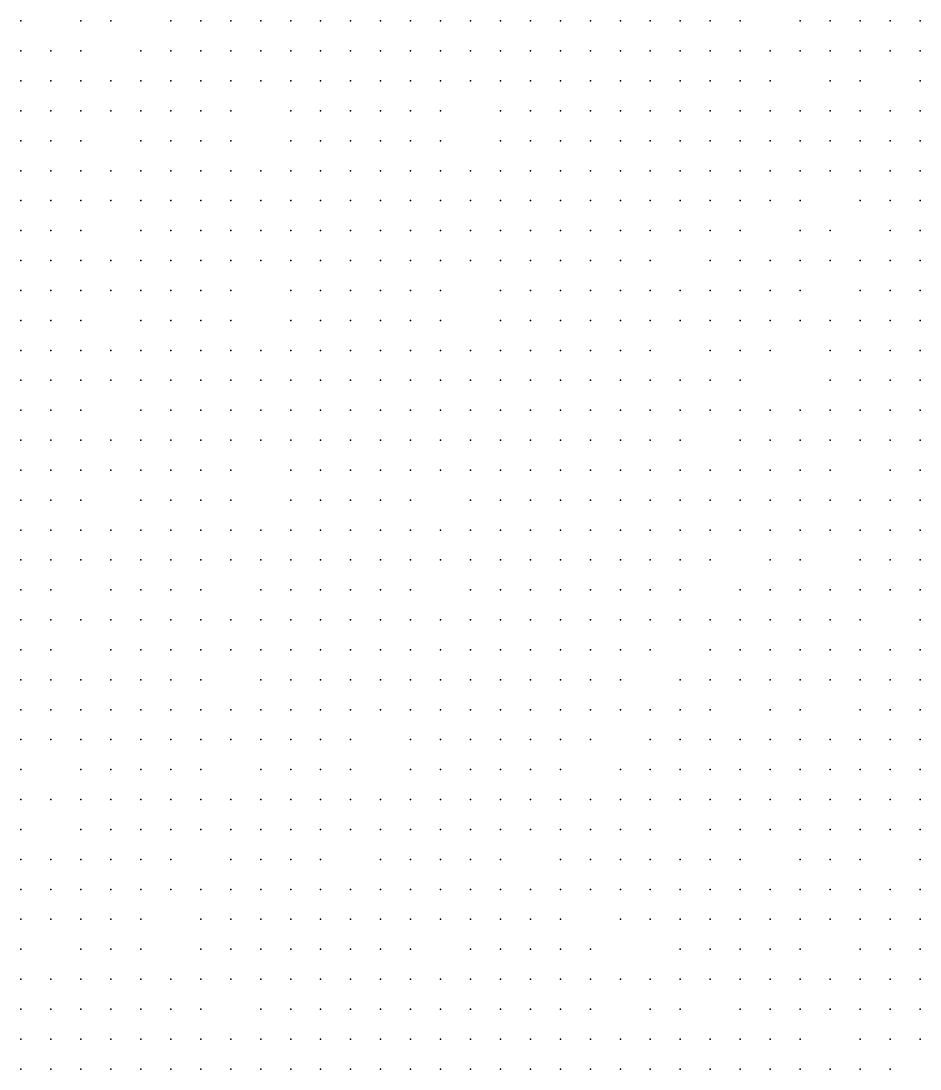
# Model space of a CAD drawing. Extents: x 429 to 793, y 817 to 1241.
# Drawn here: x 565.88 to 587.78, y 1029.04 to 1054.59 of the extents above; entities that cross this region are included whole.
import ezdxf

# ---------------------------------------------------------------- set-up
doc = ezdxf.new("R2010")
doc.units = 0

msp = doc.modelspace()

# ---------------------------------------------------------------- linework, layer by layer
for p in [(565.88, 1054.59, 213.547), (567.34, 1054.59, 213.683), (568.07, 1054.59, 213.86), (569.53, 1054.59, 214.077), (570.26, 1054.59, 214.32), (570.99, 1054.59, 214.53), (571.72, 1054.59, 214.7), (572.45, 1054.59, 214.993), (573.18, 1054.59, 215.285), (573.91, 1054.59, 215.348), (574.64, 1054.59, 215.69), (575.37, 1054.59, 216.063), (576.1, 1054.59, 216.39), (576.83, 1054.59, 216.56), (577.56, 1054.59, 216.73), (578.29, 1054.59, 217.55), (579.02, 1054.59, 217.61), (579.75, 1054.59, 218.067), (580.48, 1054.59, 218.53), (581.21, 1054.59, 219.33), (581.94, 1054.59, 219.78), (582.67, 1054.59, 220.317), (583.4, 1054.59, 220.86), (584.86, 1054.59, 221.403), (585.59, 1054.59, 221.953), (586.32, 1054.59, 222.73), (587.05, 1054.59, 223.61), (587.78, 1054.59, 224.047), (565.88, 1053.86, 213.647), (566.61, 1053.86, 213.653), (567.34, 1053.86, 213.82), (568.8, 1053.86, 214.037), (569.53, 1053.86, 214.253), (570.26, 1053.86, 214.497), (570.99, 1053.86, 214.74), (571.72, 1053.86, 214.93), (572.45, 1053.86, 215.223), (573.18, 1053.86, 215.243), (573.91, 1053.86, 215.607), (574.64, 1053.86, 215.97), (575.37, 1053.86, 216.343), (576.1, 1053.86, 216.717), (576.83, 1053.86, 216.88), (577.56, 1053.86, 217.46), (578.29, 1053.86, 217.49), (579.02, 1053.86, 217.947), (579.75, 1053.86, 218.403), (580.48, 1053.86, 219.203), (581.21, 1053.86, 219.667), (581.94, 1053.86, 220.13), (582.67, 1053.86, 220.673), (583.4, 1053.86, 221.217), (584.13, 1053.86, 221.76), (584.86, 1053.86, 222.251), (585.59, 1053.86, 222.742), (586.32, 1053.86, 223.232), (587.05, 1053.86, 224.137), (587.78, 1053.86, 224.532), (565.88, 1053.13, 213.78), (566.61, 1053.13, 213.96), (567.34, 1053.13, 214.117), (568.07, 1053.13, 214.222), (568.8, 1053.13, 214.326), (569.53, 1053.13, 214.43), (570.26, 1053.13, 214.673), (570.99, 1053.13, 214.917), (571.72, 1053.13, 215.152), (572.45, 1053.13, 215.652), (573.18, 1053.13, 215.852), (573.91, 1053.13, 216.051), (574.64, 1053.13, 216.25), (575.37, 1053.13, 216.623), (576.1, 1053.13, 216.997), (576.83, 1053.13, 217.31), (577.56, 1053.13, 217.943), (578.29, 1053.13, 218.208), (579.02, 1053.13, 218.474), (579.75, 1053.13, 219.047), (580.48, 1053.13, 219.164), (581.21, 1053.13, 219.973), (581.94, 1053.13, 220.44), (582.67, 1053.13, 220.987), (583.4, 1053.13, 221.102), (584.13, 1053.13, 222.073), (585.59, 1053.13, 223.055), (586.32, 1053.13, 223.173), (587.78, 1053.13, 224.865), (565.88, 1052.4, 213.96), (566.61, 1052.4, 214.14), (567.34, 1052.4, 214.41), (568.07, 1052.4, 214.455), (568.8, 1052.4, 214.559), (569.53, 1052.4, 214.663), (570.26, 1052.4, 214.904), (570.99, 1052.4, 215.15), (572.45, 1052.4, 215.437), (573.18, 1052.4, 216.145), (573.91, 1052.4, 216.344), (574.64, 1052.4, 216.543), (575.37, 1052.4, 216.897), (576.1, 1052.4, 217.29), (577.56, 1052.4, 217.677), (578.29, 1052.4, 218.515), (579.02, 1052.4, 218.781), (579.75, 1052.4, 219.353), (580.48, 1052.4, 219.817), (581.21, 1052.4, 220.283), (581.94, 1052.4, 220.75), (582.67, 1052.4, 221.297), (583.4, 1052.4, 221.843), (584.13, 1052.4, 222.387), (584.86, 1052.4, 222.878), (585.59, 1052.4, 222.937), (586.32, 1052.4, 223.497), (587.05, 1052.4, 224.38), (587.78, 1052.4, 225.027), (565.88, 1051.67, 214.14), (566.61, 1051.67, 214.32), (567.34, 1051.67, 214.59), (568.8, 1051.67, 214.86), (569.53, 1051.67, 214.897), (570.26, 1051.67, 215.14), (570.99, 1051.67, 215.427), (572.45, 1051.67, 215.713), (573.18, 1051.67, 216.093), (573.91, 1051.67, 216.638), (574.64, 1051.67, 216.837), (575.37, 1051.67, 217.21), (576.1, 1051.67, 217.597), (577.56, 1051.67, 217.983), (578.29, 1051.67, 218.44), (579.02, 1051.67, 219.203), (579.75, 1051.67, 219.66), (580.48, 1051.67, 220.127), (581.21, 1051.67, 220.593), (581.94, 1051.67, 221.06), (582.67, 1051.67, 221.607), (583.4, 1051.67, 222.153), (584.13, 1051.67, 222.7), (584.86, 1051.67, 223.357), (585.59, 1051.67, 223.698), (586.32, 1051.67, 224.039), (587.05, 1051.67, 225.261), (587.78, 1051.67, 225.508), (565.88, 1050.94, 214.234), (566.61, 1050.94, 214.517), (567.34, 1050.94, 214.572), (568.07, 1050.94, 214.823), (568.8, 1050.94, 215.075), (569.53, 1050.94, 215.13), (570.26, 1050.94, 215.553), (570.99, 1050.94, 215.703), (571.72, 1050.94, 215.844), (572.45, 1050.94, 216.344), (573.18, 1050.94, 216.698), (573.91, 1050.94, 217.053), (574.64, 1050.94, 217.13), (575.37, 1050.94, 217.645), (576.1, 1050.94, 217.903), (576.83, 1050.94, 218.075), (577.56, 1050.94, 218.708), (578.29, 1050.94, 219.125), (579.02, 1050.94, 219.542), (579.75, 1050.94, 219.96), (580.48, 1050.94, 220.427), (581.21, 1050.94, 221.085), (581.94, 1050.94, 221.36), (582.67, 1050.94, 221.845), (583.4, 1050.94, 222.453), (584.13, 1050.94, 223.01), (584.86, 1050.94, 223.577), (585.59, 1050.94, 224.015), (586.32, 1050.94, 224.453), (587.05, 1050.94, 225.577), (587.78, 1050.94, 225.825), (565.88, 1050.21, 214.628), (566.61, 1050.21, 214.713), (567.34, 1050.21, 214.983), (568.07, 1050.21, 215.02), (568.8, 1050.21, 215.293), (569.53, 1050.21, 215.603), (570.26, 1050.21, 215.693), (570.99, 1050.21, 215.975), (571.72, 1050.21, 216.121), (572.45, 1050.21, 216.621), (573.18, 1050.21, 216.975), (573.91, 1050.21, 217.027), (574.64, 1050.21, 217.417), (575.37, 1050.21, 217.817), (576.1, 1050.21, 218.16), (576.83, 1050.21, 218.375), (577.56, 1050.21, 219.008), (578.29, 1050.21, 219.425), (579.02, 1050.21, 219.803), (579.75, 1050.21, 220.26), (580.48, 1050.21, 220.727), (581.21, 1050.21, 221.385), (581.94, 1050.21, 221.66), (582.67, 1050.21, 222.207), (583.4, 1050.21, 222.763), (584.13, 1050.21, 223.32), (584.86, 1050.21, 223.887), (586.32, 1050.21, 224.763), (587.05, 1050.21, 225.33), (587.78, 1050.21, 226.178), (565.88, 1049.48, 214.69), (566.61, 1049.48, 214.91), (567.34, 1049.48, 215.22), (568.8, 1049.48, 215.53), (569.53, 1049.48, 215.84), (570.26, 1049.48, 216.167), (570.99, 1049.48, 216.257), (571.72, 1049.48, 216.398), (572.45, 1049.48, 216.898), (573.18, 1049.48, 216.923), (573.91, 1049.48, 217.313), (574.64, 1049.48, 217.703), (575.37, 1049.48, 218.103), (576.1, 1049.48, 218.503), (576.83, 1049.48, 218.675), (577.56, 1049.48, 219.307), (578.29, 1049.48, 219.647), (579.02, 1049.48, 220.103), (579.75, 1049.48, 220.56), (580.48, 1049.48, 221.027), (581.21, 1049.48, 221.493), (581.94, 1049.48, 221.96), (582.67, 1049.48, 222.517), (583.4, 1049.48, 223.073), (584.86, 1049.48, 224.197), (585.59, 1049.48, 224.617), (587.05, 1049.48, 225.904), (587.78, 1049.48, 226.752), (565.88, 1048.75, 214.9), (566.61, 1048.75, 215.15), (567.34, 1048.75, 215.473), (568.07, 1048.75, 215.502), (568.8, 1048.75, 215.671), (569.53, 1048.75, 216.093), (570.26, 1048.75, 216.148), (570.99, 1048.75, 216.747), (571.72, 1048.75, 216.765), (572.45, 1048.75, 217.305), (573.18, 1048.75, 217.533), (573.91, 1048.75, 217.762), (574.64, 1048.75, 217.99), (575.37, 1048.75, 218.39), (576.1, 1048.75, 219.047), (576.83, 1048.75, 219.083), (577.56, 1048.75, 219.725), (578.29, 1048.75, 220.003), (579.02, 1048.75, 220.282), (579.75, 1048.75, 220.817), (580.48, 1048.75, 221.231), (581.21, 1048.75, 221.803), (582.67, 1048.75, 222.79), (583.4, 1048.75, 223.205), (584.13, 1048.75, 223.903), (584.86, 1048.75, 224.397), (585.59, 1048.75, 224.89), (586.32, 1048.75, 225.327), (587.05, 1048.75, 225.91), (587.78, 1048.75, 227.052), (565.88, 1048.02, 215.137), (566.61, 1048.02, 215.39), (567.34, 1048.02, 215.713), (568.07, 1048.02, 215.755), (568.8, 1048.02, 216.037), (569.53, 1048.02, 216.347), (570.26, 1048.02, 216.673), (570.99, 1048.02, 217.003), (572.45, 1048.02, 217.077), (573.18, 1048.02, 217.79), (573.91, 1048.02, 218.113), (574.64, 1048.02, 218.503), (575.37, 1048.02, 218.903), (576.1, 1048.02, 219.3), (577.56, 1048.02, 219.697), (578.29, 1048.02, 220.26), (579.02, 1048.02, 220.617), (579.75, 1048.02, 221.073), (580.48, 1048.02, 221.54), (581.21, 1048.02, 222.013), (581.94, 1048.02, 222.487), (582.67, 1048.02, 223.053), (583.4, 1048.02, 223.62), (584.13, 1048.02, 224.177), (584.86, 1048.02, 224.743), (586.32, 1048.02, 225.617), (587.05, 1048.02, 226.772), (587.78, 1048.02, 226.867), (565.88, 1047.29, 215.5), (566.61, 1047.29, 215.63), (567.34, 1047.29, 215.953), (568.8, 1047.29, 216.277), (569.53, 1047.29, 216.6), (570.26, 1047.29, 216.93), (570.99, 1047.29, 217.26), (572.45, 1047.29, 217.59), (573.18, 1047.29, 217.98), (573.91, 1047.29, 218.37), (574.64, 1047.29, 218.76), (575.37, 1047.29, 219.157), (576.1, 1047.29, 219.553), (577.56, 1047.29, 219.95), (578.29, 1047.29, 220.41), (579.02, 1047.29, 220.87), (579.75, 1047.29, 221.33), (580.48, 1047.29, 221.803), (581.21, 1047.29, 222.46), (581.94, 1047.29, 222.75), (582.67, 1047.29, 223.317), (583.4, 1047.29, 223.883), (584.13, 1047.29, 224.45), (584.86, 1047.29, 225.102), (585.59, 1047.29, 225.468), (586.32, 1047.29, 225.834), (587.05, 1047.29, 227.058), (587.78, 1047.29, 227.343), (565.88, 1046.56, 215.74), (566.61, 1046.56, 215.87), (567.34, 1046.56, 216.173), (568.07, 1046.56, 216.235), (568.8, 1046.56, 216.538), (569.53, 1046.56, 216.843), (570.26, 1046.56, 217.183), (570.99, 1046.56, 217.222), (571.72, 1046.56, 217.406), (572.45, 1046.56, 217.946), (573.18, 1046.56, 218.302), (573.91, 1046.56, 218.658), (574.64, 1046.56, 219.01), (575.37, 1046.56, 219.407), (576.1, 1046.56, 219.48), (576.83, 1046.56, 219.715), (577.56, 1046.56, 220.357), (578.29, 1046.56, 220.765), (579.02, 1046.56, 221.173), (579.75, 1046.56, 221.583), (580.48, 1046.56, 222.063), (581.21, 1046.56, 222.72), (582.67, 1046.56, 223.5), (583.4, 1046.56, 224.143), (584.13, 1046.56, 224.723), (585.59, 1046.56, 225.755), (586.32, 1046.56, 226.19), (587.05, 1046.56, 227.345), (587.78, 1046.56, 227.63), (565.88, 1045.83, 215.98), (566.61, 1045.83, 216.11), (567.34, 1045.83, 216.433), (568.07, 1045.83, 216.475), (568.8, 1045.83, 216.76), (569.53, 1045.83, 217.087), (570.26, 1045.83, 217.427), (570.99, 1045.83, 217.767), (571.72, 1045.83, 217.659), (572.45, 1045.83, 218.199), (573.18, 1045.83, 218.555), (573.91, 1045.83, 218.873), (574.64, 1045.83, 219.26), (575.37, 1045.83, 219.657), (576.1, 1045.83, 220.053), (576.83, 1045.83, 219.965), (577.56, 1045.83, 220.607), (578.29, 1045.83, 221.015), (579.02, 1045.83, 221.373), (579.75, 1045.83, 221.837), (580.48, 1045.83, 222.317), (581.21, 1045.83, 222.797), (581.94, 1045.83, 223.27), (582.67, 1045.83, 223.837), (583.4, 1045.83, 224.417), (585.59, 1045.83, 225.593), (586.32, 1045.83, 226.463), (587.05, 1045.83, 227.06), (587.78, 1045.83, 227.925), (565.88, 1045.1, 216.067), (566.61, 1045.1, 216.35), (567.34, 1045.1, 216.677), (568.8, 1045.1, 217.003), (569.53, 1045.1, 217.33), (570.26, 1045.1, 217.67), (570.99, 1045.1, 218.01), (571.72, 1045.1, 217.913), (572.45, 1045.1, 218.453), (573.18, 1045.1, 218.737), (573.91, 1045.1, 219.123), (574.64, 1045.1, 219.51), (575.37, 1045.1, 219.907), (576.1, 1045.1, 220.303), (576.83, 1045.1, 220.215), (577.56, 1045.1, 220.857), (578.29, 1045.1, 221.163), (579.02, 1045.1, 221.627), (579.75, 1045.1, 222.09), (580.48, 1045.1, 222.57), (581.21, 1045.1, 223.05), (581.94, 1045.1, 223.53), (582.67, 1045.1, 224.11), (583.4, 1045.1, 224.69), (584.13, 1045.1, 225.27), (584.86, 1045.1, 225.778), (585.59, 1045.1, 226.287), (586.32, 1045.1, 226.795), (587.05, 1045.1, 227.626), (587.78, 1045.1, 228.491), (565.88, 1044.37, 216.303), (566.61, 1044.37, 216.577), (567.34, 1044.37, 216.9), (568.07, 1044.37, 216.952), (568.8, 1044.37, 217.141), (569.53, 1044.37, 217.553), (570.26, 1044.37, 217.641), (570.99, 1044.37, 218.233), (571.72, 1044.37, 218.263), (572.45, 1044.37, 218.805), (573.18, 1044.37, 219.04), (573.91, 1044.37, 219.275), (574.64, 1044.37, 219.73), (575.37, 1044.37, 219.863), (576.1, 1044.37, 220.215), (576.83, 1044.37, 220.567), (577.56, 1044.37, 220.92), (578.29, 1044.37, 221.507), (579.02, 1044.37, 222.022), (579.75, 1044.37, 222.313), (580.48, 1044.37, 222.729), (581.21, 1044.37, 223.273), (581.94, 1044.37, 223.76), (583.4, 1044.37, 224.765), (584.13, 1044.37, 225.139), (584.86, 1044.37, 226.022), (585.59, 1044.37, 226.53), (586.32, 1044.37, 226.963), (587.05, 1044.37, 227.573), (587.78, 1044.37, 228.758), (565.88, 1043.64, 216.513), (566.61, 1043.64, 216.803), (567.34, 1043.64, 217.127), (568.07, 1043.64, 217.175), (568.8, 1043.64, 217.587), (569.53, 1043.64, 217.777), (570.26, 1043.64, 218.117), (570.99, 1043.64, 218.453), (572.45, 1043.64, 218.79), (573.18, 1043.64, 219.26), (573.91, 1043.64, 219.563), (574.64, 1043.64, 219.95), (575.37, 1043.64, 220.347), (576.1, 1043.64, 220.435), (576.83, 1043.64, 220.743), (577.56, 1043.64, 221.14), (578.29, 1043.64, 221.73), (579.02, 1043.64, 222.245), (579.75, 1043.64, 222.537), (580.48, 1043.64, 223.017), (581.21, 1043.64, 223.503), (581.94, 1043.64, 223.99), (582.67, 1043.64, 224.583), (583.4, 1043.64, 225.177), (584.13, 1043.64, 225.383), (584.86, 1043.64, 226.265), (585.59, 1043.64, 226.353), (587.05, 1043.64, 227.83), (587.78, 1043.64, 228.517), (565.88, 1042.91, 216.867), (566.61, 1042.91, 217.03), (567.34, 1042.91, 217.353), (568.8, 1042.91, 217.677), (569.53, 1042.91, 218), (570.26, 1042.91, 218.337), (570.99, 1042.91, 218.673), (572.45, 1042.91, 219.01), (573.18, 1042.91, 219.397), (573.91, 1042.91, 219.783), (574.64, 1042.91, 220.17), (575.37, 1042.91, 220.567), (576.83, 1042.91, 220.963), (577.56, 1042.91, 221.36), (578.29, 1042.91, 221.827), (579.02, 1042.91, 222.293), (579.75, 1042.91, 222.76), (580.48, 1042.91, 223.247), (581.21, 1042.91, 223.733), (581.94, 1042.91, 224.22), (582.67, 1042.91, 224.813), (583.4, 1042.91, 225.225), (584.13, 1042.91, 225.407), (584.86, 1042.91, 226.518), (585.59, 1042.91, 227.301), (586.32, 1042.91, 227.565), (587.05, 1042.91, 228.408), (587.78, 1042.91, 228.987), (565.88, 1042.18, 217.083), (566.61, 1042.18, 217.247), (567.34, 1042.18, 217.543), (568.07, 1042.18, 217.623), (568.8, 1042.18, 217.92), (569.53, 1042.18, 218.217), (570.26, 1042.18, 218.547), (570.99, 1042.18, 218.61), (571.72, 1042.18, 218.81), (572.45, 1042.18, 219.22), (573.18, 1042.18, 219.695), (573.91, 1042.18, 220.038), (574.64, 1042.18, 220.383), (575.37, 1042.18, 220.78), (576.1, 1042.18, 220.872), (576.83, 1042.18, 221.116), (577.56, 1042.18, 221.573), (578.29, 1042.18, 222.167), (579.02, 1042.18, 222.57), (579.75, 1042.18, 222.983), (580.48, 1042.18, 223.477), (581.21, 1042.18, 223.605), (581.94, 1042.18, 224.45), (582.67, 1042.18, 224.953), (583.4, 1042.18, 225.455), (584.13, 1042.18, 225.728), (584.86, 1042.18, 226.237), (585.59, 1042.18, 227.554), (586.32, 1042.18, 227.819), (587.05, 1042.18, 228.662), (587.78, 1042.18, 229.24), (565.88, 1041.45, 217.3), (566.61, 1041.45, 217.463), (567.34, 1041.45, 217.76), (568.07, 1041.45, 217.84), (568.8, 1041.45, 218.11), (569.53, 1041.45, 218.433), (570.26, 1041.45, 218.763), (570.99, 1041.45, 219.093), (571.72, 1041.45, 219.02), (572.45, 1041.45, 219.43), (573.18, 1041.45, 219.905), (573.91, 1041.45, 220.207), (574.64, 1041.45, 220.597), (575.37, 1041.45, 220.993), (576.1, 1041.45, 221.085), (576.83, 1041.45, 221.39), (577.56, 1041.45, 221.787), (578.29, 1041.45, 222.38), (579.02, 1041.45, 222.73), (579.75, 1041.45, 223.207), (580.48, 1041.45, 223.7), (581.21, 1041.45, 224.193), (581.94, 1041.45, 224.68), (582.67, 1041.45, 225.273), (584.13, 1041.45, 225.873), (584.86, 1041.45, 226.473), (586.32, 1041.45, 228.072), (587.05, 1041.45, 228.915), (587.78, 1041.45, 229.471), (565.88, 1040.72, 217.387), (566.61, 1040.72, 217.68), (568.07, 1040.72, 218.003), (568.8, 1040.72, 218.456), (569.53, 1040.72, 218.65), (570.26, 1040.72, 218.98), (571.72, 1040.72, 219.31), (572.45, 1040.72, 219.64), (573.18, 1040.72, 220.03), (573.91, 1040.72, 220.42), (574.64, 1040.72, 220.81), (575.37, 1040.72, 221.207), (576.83, 1040.72, 221.603), (577.56, 1040.72, 222), (578.29, 1040.72, 222.477), (579.02, 1040.72, 222.953), (579.75, 1040.72, 223.43), (580.48, 1040.72, 223.923), (581.21, 1040.72, 224.417), (581.94, 1040.72, 224.91), (583.4, 1040.72, 225.675), (584.13, 1040.72, 226.441), (584.86, 1040.72, 227.237), (585.59, 1040.72, 227.763), (586.32, 1040.72, 228.29), (587.05, 1040.72, 229.154), (587.78, 1040.72, 229.353), (565.88, 1039.99, 217.607), (566.61, 1039.99, 217.877), (567.34, 1039.99, 218.067), (568.07, 1039.99, 218.262), (568.8, 1039.99, 218.649), (569.53, 1039.99, 218.843), (570.26, 1039.99, 219.139), (570.99, 1039.99, 219.242), (571.72, 1039.99, 219.537), (572.45, 1039.99, 219.837), (573.18, 1039.99, 220.227), (573.91, 1039.99, 220.567), (574.64, 1039.99, 221.007), (575.37, 1039.99, 221.157), (576.1, 1039.99, 221.503), (576.83, 1039.99, 221.85), (577.56, 1039.99, 222.203), (578.29, 1039.99, 222.687), (579.02, 1039.99, 223.125), (579.75, 1039.99, 223.64), (580.48, 1039.99, 224.062), (581.21, 1039.99, 224.627), (581.94, 1039.99, 224.697), (582.67, 1039.99, 225.406), (583.4, 1039.99, 226.171), (584.13, 1039.99, 226.667), (584.86, 1039.99, 226.937), (585.59, 1039.99, 227.99), (586.32, 1039.99, 228.19), (587.78, 1039.99, 230.117), (565.88, 1039.26, 217.78), (566.61, 1039.26, 218.073), (568.07, 1039.26, 218.455), (568.8, 1039.26, 218.842), (569.53, 1039.26, 219.037), (570.26, 1039.26, 219.367), (570.99, 1039.26, 219.435), (571.72, 1039.26, 219.7), (572.45, 1039.26, 220.033), (573.18, 1039.26, 220.423), (573.91, 1039.26, 220.813), (574.64, 1039.26, 221.203), (575.37, 1039.26, 221.353), (576.1, 1039.26, 221.7), (576.83, 1039.26, 222.003), (577.56, 1039.26, 222.407), (578.29, 1039.26, 222.89), (579.02, 1039.26, 223.373), (579.75, 1039.26, 223.85), (580.48, 1039.26, 224.343), (581.21, 1039.26, 224.847), (582.67, 1039.26, 225.35), (583.4, 1039.26, 226.398), (584.13, 1039.26, 226.894), (584.86, 1039.26, 227.163), (585.59, 1039.26, 227.79), (586.32, 1039.26, 228.423), (587.05, 1039.26, 229.057), (587.78, 1039.26, 230.35), (565.88, 1038.53, 218.097), (566.61, 1038.53, 218.27), (567.34, 1038.53, 218.557), (568.07, 1038.53, 218.59), (568.8, 1038.53, 218.91), (569.53, 1038.53, 219.23), (570.26, 1038.53, 219.563), (571.72, 1038.53, 219.897), (572.45, 1038.53, 220.23), (573.18, 1038.53, 220.62), (573.91, 1038.53, 221.01), (574.64, 1038.53, 221.4), (575.37, 1038.53, 221.55), (576.1, 1038.53, 221.803), (576.83, 1038.53, 222.207), (577.56, 1038.53, 222.61), (578.29, 1038.53, 223.093), (579.02, 1038.53, 223.577), (579.75, 1038.53, 224.06), (580.48, 1038.53, 224.563), (581.94, 1038.53, 225.246), (582.67, 1038.53, 226.078), (583.4, 1038.53, 226.587), (584.13, 1038.53, 226.783), (584.86, 1038.53, 227.908), (585.59, 1038.53, 228.196), (586.32, 1038.53, 229.002), (587.05, 1038.53, 229.29), (587.78, 1038.53, 230.465), (565.88, 1037.8, 218.11), (566.61, 1037.8, 218.457), (567.34, 1037.8, 218.743), (568.07, 1037.8, 218.843), (568.8, 1037.8, 219.13), (569.53, 1037.8, 219.42), (570.26, 1037.8, 219.753), (570.99, 1037.8, 219.825), (571.72, 1037.8, 220.027), (572.45, 1037.8, 220.42), (573.18, 1037.8, 220.57), (573.91, 1037.8, 221.2), (574.64, 1037.8, 221.59), (575.37, 1037.8, 221.852), (576.1, 1037.8, 222.105), (576.83, 1037.8, 222.358), (577.56, 1037.8, 222.81), (578.29, 1037.8, 223.023), (579.02, 1037.8, 223.777), (579.75, 1037.8, 224.267), (580.48, 1037.8, 224.598), (581.21, 1037.8, 224.922), (581.94, 1037.8, 225.459), (582.67, 1037.8, 225.783), (584.13, 1037.8, 227.095), (584.86, 1037.8, 227.61), (586.32, 1037.8, 229.232), (587.05, 1037.8, 229.52), (587.78, 1037.8, 230.695), (565.88, 1037.07, 218.35), (566.61, 1037.07, 218.643), (567.34, 1037.07, 218.93), (568.07, 1037.07, 219.03), (568.8, 1037.07, 219.287), (569.53, 1037.07, 219.61), (570.26, 1037.07, 219.943), (570.99, 1037.07, 220.015), (571.72, 1037.07, 220.277), (572.45, 1037.07, 220.61), (573.18, 1037.07, 221), (573.91, 1037.07, 221.39), (575.37, 1037.07, 221.78), (576.1, 1037.07, 222.305), (576.83, 1037.07, 222.607), (577.56, 1037.07, 223.01), (578.29, 1037.07, 223.493), (579.02, 1037.07, 223.983), (579.75, 1037.07, 224.473), (581.21, 1037.07, 225.135), (581.94, 1037.07, 225.673), (582.67, 1037.07, 225.997), (583.4, 1037.07, 226.603), (584.13, 1037.07, 227.217), (584.86, 1037.07, 227.83), (585.59, 1037.07, 228.473), (586.32, 1037.07, 229.462), (587.05, 1037.07, 229.75), (587.78, 1037.07, 230.337), (565.88, 1036.34, 218.54), (567.34, 1036.34, 218.83), (568.07, 1036.34, 219.153), (568.8, 1036.34, 219.602), (569.53, 1036.34, 219.8), (570.26, 1036.34, 220.133), (571.72, 1036.34, 220.467), (572.45, 1036.34, 220.8), (573.18, 1036.34, 221.19), (573.91, 1036.34, 221.58), (575.37, 1036.34, 221.97), (576.1, 1036.34, 222.383), (576.83, 1036.34, 222.797), (577.56, 1036.34, 223.21), (578.29, 1036.34, 223.7), (579.02, 1036.34, 224.19), (580.48, 1036.34, 224.68), (581.21, 1036.34, 225.19), (581.94, 1036.34, 225.7), (582.67, 1036.34, 226.21), (583.4, 1036.34, 226.985), (584.13, 1036.34, 227.761), (584.86, 1036.34, 228.05), (585.59, 1036.34, 228.693), (586.32, 1036.34, 229.337), (587.05, 1036.34, 229.98), (587.78, 1036.34, 230.877), (565.88, 1035.61, 218.713), (566.61, 1035.61, 218.742), (567.34, 1035.61, 219.205), (568.07, 1035.61, 219.403), (568.8, 1035.61, 219.778), (569.53, 1035.61, 219.977), (570.26, 1035.61, 220.271), (570.99, 1035.61, 220.388), (571.72, 1035.61, 220.683), (572.45, 1035.61, 220.977), (573.18, 1035.61, 221.373), (573.91, 1035.61, 221.649), (574.64, 1035.61, 221.809), (575.37, 1035.61, 222.326), (576.1, 1035.61, 222.682), (576.83, 1035.61, 223.038), (577.56, 1035.61, 223.4), (578.29, 1035.61, 223.89), (579.02, 1035.61, 224.244), (579.75, 1035.61, 224.462), (580.48, 1035.61, 225.11), (581.21, 1035.61, 225.54), (581.94, 1035.61, 225.97), (582.67, 1035.61, 226.403), (583.4, 1035.61, 227.182), (584.13, 1035.61, 227.471), (584.86, 1035.61, 228.247), (585.59, 1035.61, 228.778), (586.32, 1035.61, 229.645), (587.05, 1035.61, 230.177), (587.78, 1035.61, 231.084), (565.88, 1034.88, 218.89), (567.34, 1034.88, 219.183), (568.07, 1034.88, 219.58), (568.8, 1034.88, 219.955), (569.53, 1034.88, 220.153), (570.26, 1034.88, 220.447), (570.99, 1034.88, 220.565), (571.72, 1034.88, 220.82), (572.45, 1034.88, 221.153), (573.18, 1034.88, 221.55), (573.91, 1034.88, 221.832), (574.64, 1034.88, 221.993), (575.37, 1034.88, 222.337), (576.1, 1034.88, 222.75), (576.83, 1034.88, 223.17), (577.56, 1034.88, 223.59), (578.29, 1034.88, 224.08), (579.02, 1034.88, 224.434), (579.75, 1034.88, 224.652), (580.48, 1034.88, 225.3), (581.21, 1034.88, 225.73), (582.67, 1034.88, 226.597), (583.4, 1034.88, 227.213), (584.13, 1034.88, 227.83), (584.86, 1034.88, 228.443), (585.59, 1034.88, 229.087), (586.32, 1034.88, 229.73), (587.05, 1034.88, 230.373), (587.78, 1034.88, 230.916), (565.88, 1034.15, 219.067), (566.61, 1034.15, 219.252), (567.34, 1034.15, 219.36), (568.07, 1034.15, 219.683), (568.8, 1034.15, 220.007), (569.53, 1034.15, 220.33), (570.99, 1034.15, 220.765), (571.72, 1034.15, 220.997), (572.45, 1034.15, 221.33), (573.18, 1034.15, 221.727), (574.64, 1034.15, 222.176), (575.37, 1034.15, 222.52), (576.1, 1034.15, 222.94), (576.83, 1034.15, 223.36), (577.56, 1034.15, 223.78), (579.02, 1034.15, 224.27), (579.75, 1034.15, 224.842), (580.48, 1034.15, 225.25), (581.21, 1034.15, 225.763), (581.94, 1034.15, 226.277), (582.67, 1034.15, 226.79), (583.4, 1034.15, 227.407), (584.86, 1034.15, 228.64), (585.59, 1034.15, 229.283), (586.32, 1034.15, 229.927), (587.78, 1034.15, 231.16), (565.88, 1033.42, 219.144), (566.61, 1033.42, 219.422), (567.34, 1033.42, 219.53), (568.07, 1033.42, 219.815), (568.8, 1033.42, 220.177), (569.53, 1033.42, 220.5), (570.26, 1033.42, 220.634), (570.99, 1033.42, 220.938), (571.72, 1033.42, 221.199), (572.45, 1033.42, 221.503), (573.18, 1033.42, 221.671), (573.91, 1033.42, 222.012), (574.64, 1033.42, 222.353), (575.37, 1033.42, 222.7), (576.1, 1033.42, 223.12), (576.83, 1033.42, 223.42), (577.56, 1033.42, 223.6), (578.29, 1033.42, 224.193), (579.02, 1033.42, 224.605), (579.75, 1033.42, 225.018), (580.48, 1033.42, 225.437), (581.21, 1033.42, 225.947), (581.94, 1033.42, 226.321), (582.67, 1033.42, 226.973), (583.4, 1033.42, 227.298), (584.13, 1033.42, 228.207), (584.86, 1033.42, 228.827), (585.59, 1033.42, 229.473), (586.32, 1033.42, 229.95), (587.05, 1033.42, 230.45), (587.78, 1033.42, 231.35), (565.88, 1032.69, 219.407), (566.61, 1032.69, 219.592), (567.34, 1032.69, 219.7), (568.07, 1032.69, 220.023), (568.8, 1032.69, 220.347), (570.26, 1032.69, 220.67), (570.99, 1032.69, 221.007), (571.72, 1032.69, 221.343), (572.45, 1032.69, 221.677), (573.18, 1032.69, 221.844), (573.91, 1032.69, 222.185), (574.64, 1032.69, 222.477), (575.37, 1032.69, 222.88), (576.1, 1032.69, 223.3), (576.83, 1032.69, 223.6), (577.56, 1032.69, 223.78), (578.29, 1032.69, 224.372), (579.02, 1032.69, 224.785), (580.48, 1032.69, 225.623), (581.21, 1032.69, 226.133), (581.94, 1032.69, 226.643), (582.67, 1032.69, 227.157), (583.4, 1032.69, 227.773), (584.13, 1032.69, 227.99), (584.86, 1032.69, 228.393), (585.59, 1032.69, 229.013), (586.32, 1032.69, 230.14), (587.05, 1032.69, 230.307), (587.78, 1032.69, 231.54), (565.88, 1031.96, 219.573), (567.34, 1031.96, 219.87), (568.07, 1031.96, 220.289), (568.8, 1031.96, 220.517), (570.26, 1031.96, 220.84), (570.99, 1031.96, 221.177), (571.72, 1031.96, 221.513), (572.45, 1031.96, 221.85), (573.18, 1031.96, 222.018), (573.91, 1031.96, 222.253), (574.64, 1031.96, 222.657), (575.37, 1031.96, 223.06), (576.83, 1031.96, 223.72), (577.56, 1031.96, 223.96), (578.29, 1031.96, 224.14), (579.02, 1031.96, 224.63), (579.75, 1031.96, 225.127), (581.94, 1031.96, 226.83), (582.67, 1031.96, 226.922), (583.4, 1031.96, 227.665), (584.13, 1031.96, 227.96), (584.86, 1031.96, 228.58), (586.32, 1031.96, 229.847), (587.05, 1031.96, 230.64), (587.78, 1031.96, 231.14), (565.88, 1031.23, 219.67), (566.61, 1031.23, 219.81), (567.34, 1031.23, 220.03), (568.07, 1031.23, 220.446), (568.8, 1031.23, 220.577), (569.53, 1031.23, 220.709), (570.26, 1031.23, 220.997), (570.99, 1031.23, 221.288), (571.72, 1031.23, 221.423), (572.45, 1031.23, 221.753), (573.18, 1031.23, 222.182), (573.91, 1031.23, 222.403), (574.64, 1031.23, 222.878), (575.37, 1031.23, 223.21), (576.1, 1031.23, 223.48), (576.83, 1031.23, 223.765), (577.56, 1031.23, 224.118), (578.29, 1031.23, 224.32), (579.02, 1031.23, 224.945), (579.75, 1031.23, 225.331), (580.48, 1031.23, 225.81), (581.21, 1031.23, 226.32), (581.94, 1031.23, 226.648), (582.67, 1031.23, 227.068), (583.4, 1031.23, 227.804), (584.13, 1031.23, 228.115), (584.86, 1031.23, 228.889), (585.59, 1031.23, 229.353), (586.32, 1031.23, 230.247), (587.05, 1031.23, 230.77), (587.78, 1031.23, 231.668), (565.88, 1030.5, 219.75), (566.61, 1030.5, 219.97), (567.34, 1030.5, 220.19), (568.07, 1030.5, 220.43), (568.8, 1030.5, 220.734), (569.53, 1030.5, 220.865), (570.26, 1030.5, 221.153), (571.72, 1030.5, 221.657), (572.45, 1030.5, 221.907), (573.18, 1030.5, 222.157), (573.91, 1030.5, 222.557), (574.64, 1030.5, 222.957), (575.37, 1030.5, 223.028), (576.1, 1030.5, 223.562), (576.83, 1030.5, 223.915), (577.56, 1030.5, 224.05), (578.29, 1030.5, 224.467), (579.02, 1030.5, 225.092), (579.75, 1030.5, 225.478), (581.21, 1030.5, 226.376), (581.94, 1030.5, 226.795), (583.4, 1030.5, 227.497), (584.13, 1030.5, 228.268), (584.86, 1030.5, 229.043), (585.59, 1030.5, 229.507), (586.32, 1030.5, 230.4), (587.05, 1030.5, 230.797), (587.78, 1030.5, 231.44), (565.88, 1029.77, 219.91), (566.61, 1029.77, 220.234), (567.34, 1029.77, 220.35), (568.07, 1029.77, 220.628), (568.8, 1029.77, 220.83), (569.53, 1029.77, 221.07), (570.26, 1029.77, 221.31), (570.99, 1029.77, 221.56), (571.72, 1029.77, 221.81), (572.45, 1029.77, 222.06), (573.18, 1029.77, 222.31), (573.91, 1029.77, 222.71), (574.64, 1029.77, 223.11), (575.37, 1029.77, 223.36), (576.1, 1029.77, 223.712), (576.83, 1029.77, 223.78), (577.56, 1029.77, 224.197), (578.29, 1029.77, 224.613), (579.02, 1029.77, 225.11), (579.75, 1029.77, 225.607), (580.48, 1029.77, 226.103), (581.21, 1029.77, 226.522), (581.94, 1029.77, 226.613), (582.67, 1029.77, 227.133), (583.4, 1029.77, 227.653), (584.13, 1029.77, 228.27), (584.86, 1029.77, 229.196), (586.32, 1029.77, 230.303), (587.05, 1029.77, 230.947), (587.78, 1029.77, 231.59), (565.88, 1029.04, 220.118), (566.61, 1029.04, 220.384), (567.34, 1029.04, 220.5), (568.07, 1029.04, 220.777), (568.8, 1029.04, 220.905), (569.53, 1029.04, 221.22), (570.26, 1029.04, 221.46), (570.99, 1029.04, 221.74), (571.72, 1029.04, 222.03), (572.45, 1029.04, 222.17), (573.18, 1029.04, 222.46), (573.91, 1029.04, 222.648), (574.64, 1029.04, 222.985), (575.37, 1029.04, 223.51), (576.1, 1029.04, 223.844), (576.83, 1029.04, 224.038), (577.56, 1029.04, 224.566), (578.29, 1029.04, 224.76), (579.02, 1029.04, 225.257), (579.75, 1029.04, 225.753), (580.48, 1029.04, 225.982), (581.21, 1029.04, 226.644), (581.94, 1029.04, 226.901), (582.67, 1029.04, 227.553), (583.4, 1029.04, 227.81), (584.13, 1029.04, 228.427), (584.86, 1029.04, 229.043), (585.59, 1029.04, 229.66), (586.32, 1029.04, 230.458), (587.05, 1029.04, 230.922)]:
    msp.add_point(p)

doc.saveas('drawing.dxf')
